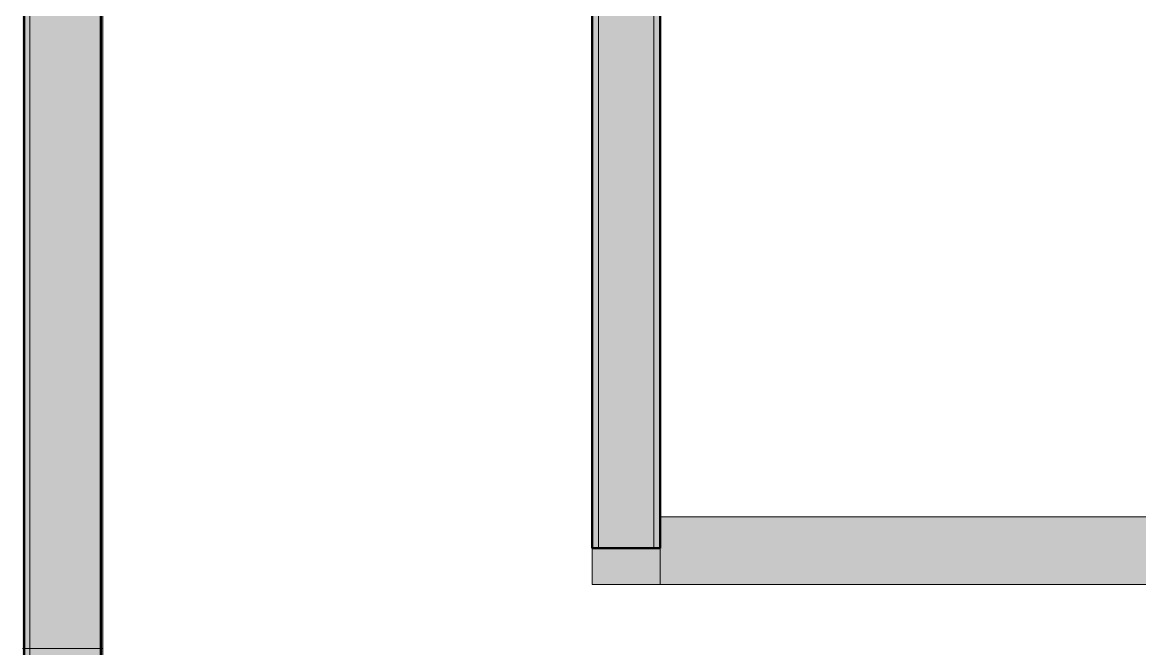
# Model space of a CAD drawing. Header units: inches. Extents: x -4126 to 593, y 9773 to 12297.
# Drawn here: x -2640.3 to -2529.3, y 11901.2 to 11963.5 of the extents above; entities that cross this region are included whole.
import ezdxf

# ---------------------------------------------------------------- set-up
doc = ezdxf.new("R2010")
doc.units = ezdxf.units.IN
doc.header["$MEASUREMENT"] = 0
doc.layers.add('A-WALL', color=113, linetype='Continuous', lineweight=13)
doc.layers.add('I-WALL', color=2, linetype='Continuous', lineweight=13)

# ---------------------------------------------------------------- blocks, each defined once
blk = doc.blocks.new('CTR - 1st Phase -Stairs _ Elevators_rvt-1-FRAMING PLAN - 1ST FLOOR')
at = {"layer": 'I-WALL', "lineweight": 5, "transparency": 33554585}
h = blk.add_hatch(color=8, dxfattribs=at)
h.paths.add_polyline_path([(-2640.14, 11845.19), (-2640.14, 11858.4), (-2641.82, 11858.4), (-2641.82, 11845.19), (-2640.32, 11845.19)], flags=0)
h.paths.add_polyline_path([(-2640.14, 11893.19), (-2639.57, 11893.19), (-2639.57, 12081.06), (-2641.82, 12081.06), (-2641.82, 12077.19), (-2640.14, 12077.19), (-2640.14, 11901.19)], flags=0)
for color, points in [(8, [(-2632.51, 11901.19), (-2632.51, 12077.19), (-2632.32, 12077.19), (-2632.32, 12081.06), (-2639.57, 12081.06), (-2639.57, 11901.19)]), (8, [(-2640.14, 11859.19), (-2640.14, 12077.19), (-2640.32, 12077.19), (-2640.32, 11859.19)]), (8, [(-2632.51, 11901.19), (-2632.32, 11901.19), (-2632.32, 12077.19), (-2632.51, 12077.19), (-2632.51, 11945.09)]), (10, [(-2583.7, 11911.19), (-2583.07, 11911.19), (-2583.07, 12028.56), (-2577.57, 12028.56), (-2577.57, 11911.19), (-2576.95, 11911.19), (-2576.95, 12029.19), (-2583.7, 12029.19), (-2583.7, 11914.31)]), (10, [(-2583.07, 11911.19), (-2577.57, 11911.19), (-2577.57, 12028.56), (-2583.07, 12028.56), (-2583.07, 11914.31)]), (10, [(-2528.32, 11907.56), (-2528.32, 11914.31), (-2576.95, 11914.31), (-2576.93, 11907.56), (-2576.55, 11907.56)]), (10, [(-2576.95, 11907.56), (-2576.95, 11911.19), (-2583.7, 11911.19), (-2583.7, 11907.56), (-2577.57, 11907.56)]), (8, [(-2632.51, 11893.19), (-2632.51, 11901.19), (-2639.57, 11901.19), (-2639.57, 11893.19)]), (8, [(-2632.32, 11859.19), (-2632.32, 11901.19), (-2632.51, 11901.19), (-2632.51, 11859.19)])]:
    blk.add_hatch(color=color, dxfattribs=at).paths.add_polyline_path(points, flags=0)
at = {"layer": 'A-WALL', "color": 253}
for p, q in [((-2583.07, 12028.56), (-2583.07, 11911.19)), ((-2577.57, 12028.56), (-2577.57, 11911.19))]:
    blk.add_line(p, q, dxfattribs=at)
at = {"layer": 'I-WALL', "color": 253}
for p, q in [((-2639.57, 11893.19), (-2639.57, 12081.06)), ((-2639.57, 12081.06), (-2639.57, 11893.19)), ((-2632.32, 11901.19), (-2632.32, 12077.19)), ((-2632.32, 11997.19), (-2632.32, 11859.19)), ((-2528.32, 11914.31), (-2576.95, 11914.31)), ((-2583.7, 11911.19), (-2583.7, 11907.56)), ((-2576.95, 11907.56), (-2583.7, 11907.56)), ((-2576.95, 11907.56), (-2528.32, 11907.56)), ((-2640.14, 11901.19), (-2640.32, 11901.19)), ((-2632.51, 11901.19), (-2640.14, 11901.19)), ((-2632.32, 11901.19), (-2632.51, 11901.19))]:
    blk.add_line(p, q, dxfattribs=at)
at = {"layer": 'I-WALL', "color": 53, "lineweight": 50}
for p, q in [((-2583.7, 11911.19), (-2583.7, 12029.19)), ((-2576.95, 12029.19), (-2576.95, 11911.19)), ((-2576.95, 11911.19), (-2583.7, 11911.19))]:
    blk.add_line(p, q, dxfattribs=at)
at = {"layer": 'I-WALL', "color": 254}
for p, q in [((-2583.7, 11911.19), (-2583.7, 12029.19)), ((-2583.7, 12029.19), (-2583.7, 11911.19)), ((-2583.7, 11911.19), (-2583.7, 12029.19)), ((-2576.95, 12029.19), (-2576.95, 11911.19)), ((-2576.95, 12029.19), (-2576.95, 11914.31)), ((-2576.95, 11914.31), (-2576.95, 12029.19)), ((-2576.95, 11914.31), (-2528.32, 11914.31)), ((-2583.7, 11911.19), (-2583.07, 11911.19)), ((-2583.7, 11907.56), (-2583.7, 11911.19)), ((-2577.57, 11911.19), (-2576.95, 11911.19)), ((-2576.95, 11911.19), (-2576.95, 11907.56)), ((-2576.95, 11911.19), (-2576.95, 11907.56)), ((-2583.7, 11907.56), (-2576.95, 11907.56)), ((-2528.32, 11907.56), (-2576.95, 11907.56))]:
    blk.add_line(p, q, dxfattribs=at)
at = {"layer": 'I-WALL', "color": 50}
blk.add_line((-2576.95, 11914.31), (-2576.95, 11911.19), dxfattribs=at)
blk.add_line((-2576.95, 11914.31), (-2576.95, 11911.19), dxfattribs=at)
at = {"layer": 'I-WALL', "color": 9}
blk.add_line((-2583.07, 11911.19), (-2577.57, 11911.19), dxfattribs=at)

msp = doc.modelspace()

# ---------------------------------------------------------------- linework, layer by layer
at = {"layer": 'A-WALL', "lineweight": 50}
for p, q in [((-2640.136, 11893.189), (-2640.136, 12077.189)), ((-2632.511, 12077.189), (-2632.511, 11893.189))]:
    msp.add_line(p, q, dxfattribs=at)

# ---------------------------------------------------------------- block references
at = {"lineweight": 5}
msp.add_blockref('CTR - 1st Phase -Stairs _ Elevators_rvt-1-FRAMING PLAN - 1ST FLOOR', (0, 0), dxfattribs=at)

doc.saveas('drawing.dxf')
